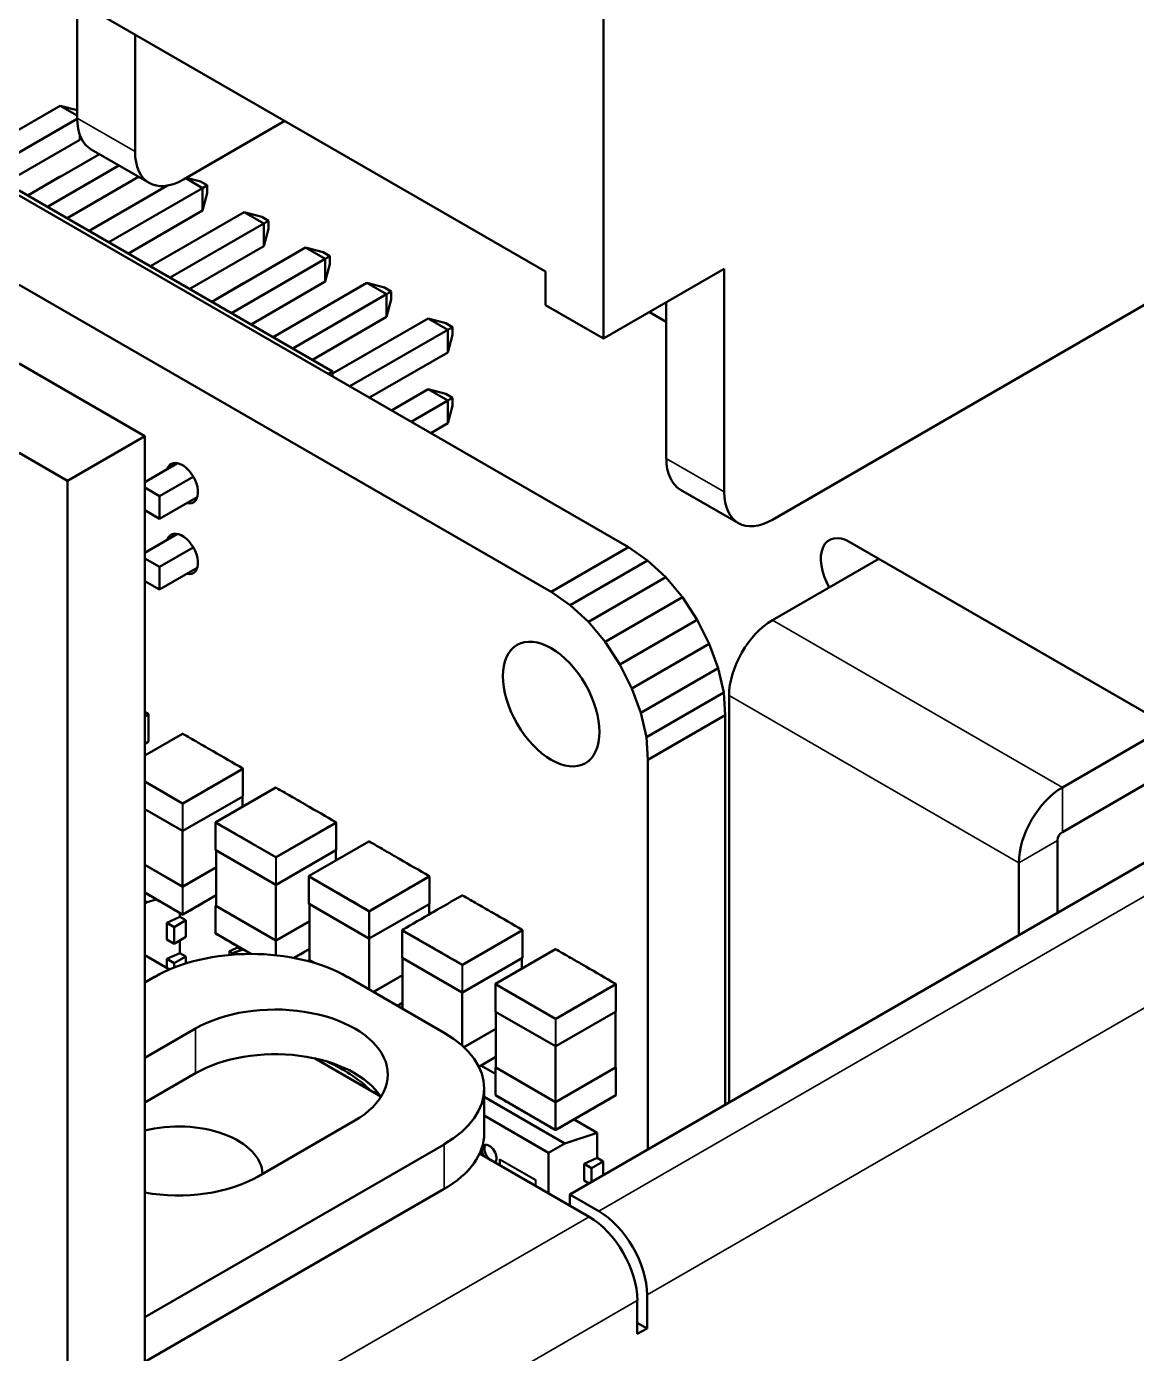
# Model space of a CAD drawing. Header units: millimetres. Extents: x 3137 to 5094, y 789 to 1822.
# Drawn here: x 4199.33 to 4215.58, y 1624.08 to 1643.51 of the extents above; entities that cross this region are included whole.
import ezdxf

# ---------------------------------------------------------------- set-up
doc = ezdxf.new("R2010")
doc.units = ezdxf.units.MM
doc.header["$LTSCALE"] = 1.8
doc.layers.add('외형선(ISO)', color=7, linetype='Continuous', lineweight=50)
doc.layers.add('좁은 외형선(ISO)', color=7, linetype='Continuous', lineweight=35)

msp = doc.modelspace()

# ---------------------------------------------------------------- linework, layer by layer
at = {"layer": '외형선(ISO)'}
for p, q in [((4207.776, 1638.939), (4207.776, 1646.288)), ((4206.928, 1639.919), (4199.15, 1644.41)), ((4200.069, 1642.165), (4200.069, 1643.879)), ((4200.917, 1641.675), (4200.917, 1643.389)), ((4198.657, 1641.673), (4199.822, 1642.346)), ((4199.822, 1642.346), (4200.069, 1642.203)), ((4199.822, 1642.346), (4200.069, 1642.28)), ((4200.069, 1642.156), (4198.945, 1641.507)), ((4203.109, 1642.124), (4201.624, 1641.266)), ((4199.22, 1641.335), (4200.11, 1641.848)), ((4200.11, 1641.915), (4200.11, 1641.848)), ((4200.11, 1641.848), (4200.12, 1641.888)), ((4199.346, 1641.034), (4200.394, 1641.639)), ((4201.124, 1641.217), (4200.276, 1641.707)), ((4200.681, 1641.473), (4199.634, 1640.868)), ((4199.346, 1641.034), (4199.822, 1641.309)), ((4199.822, 1641.309), (4199.822, 1641.309)), ((4199.822, 1641.309), (4199.823, 1641.309)), ((4199.921, 1640.702), (4200.969, 1641.307)), ((4201.658, 1641.286), (4201.906, 1641.142)), ((4201.672, 1641.294), (4201.873, 1641.24)), ((4201.873, 1641.24), (4201.974, 1641.182)), ((4199.22, 1641.106), (4203.81, 1638.456)), ((4200.244, 1640.515), (4201.392, 1641.178)), ((4201.906, 1641.142), (4200.532, 1640.349)), ((4201.974, 1641.182), (4201.906, 1641.142)), ((4201.906, 1641.142), (4201.906, 1640.811)), ((4201.906, 1640.811), (4201.974, 1641.066)), ((4201.974, 1641.066), (4201.974, 1641.182)), ((4208.144, 1635.882), (4199.22, 1641.034)), ((4200.244, 1640.515), (4200.72, 1640.79)), ((4200.72, 1640.79), (4200.72, 1640.79)), ((4200.72, 1640.79), (4200.721, 1640.79)), ((4200.819, 1640.183), (4201.906, 1640.811)), ((4201.142, 1639.996), (4202.516, 1640.79)), ((4202.516, 1640.79), (4202.804, 1640.624)), ((4202.516, 1640.79), (4202.771, 1640.721)), ((4202.771, 1640.721), (4202.872, 1640.663)), ((4202.872, 1640.663), (4202.804, 1640.624)), ((4202.872, 1640.547), (4202.872, 1640.663)), ((4202.804, 1640.624), (4201.43, 1639.83)), ((4202.804, 1640.624), (4202.804, 1640.292)), ((4202.804, 1640.292), (4202.872, 1640.547)), ((4201.142, 1639.997), (4201.618, 1640.272)), ((4201.618, 1640.272), (4201.618, 1640.271)), ((4201.618, 1640.272), (4201.619, 1640.271)), ((4201.717, 1639.665), (4202.804, 1640.292)), ((4202.04, 1639.478), (4203.414, 1640.271)), ((4203.414, 1640.271), (4203.702, 1640.105)), ((4203.414, 1640.271), (4203.669, 1640.203)), ((4203.702, 1640.105), (4202.328, 1639.312)), ((4203.669, 1640.203), (4203.77, 1640.145)), ((4203.77, 1640.145), (4203.702, 1640.105)), ((4203.702, 1640.105), (4203.702, 1639.773)), ((4203.77, 1640.028), (4203.77, 1640.145)), ((4203.702, 1639.773), (4203.77, 1640.028)), ((4206.928, 1639.429), (4206.928, 1639.919)), ((4209.544, 1639.96), (4207.776, 1638.939)), ((4209.544, 1636.694), (4209.544, 1639.96)), ((4207.011, 1635.228), (4199.22, 1639.725)), ((4202.04, 1639.478), (4202.516, 1639.753)), ((4202.516, 1639.753), (4202.516, 1639.753)), ((4202.516, 1639.753), (4202.517, 1639.753)), ((4202.615, 1639.146), (4203.702, 1639.773)), ((4202.938, 1638.959), (4204.312, 1639.752)), ((4204.312, 1639.752), (4204.6, 1639.586)), ((4204.312, 1639.752), (4204.567, 1639.684)), ((4204.567, 1639.684), (4204.668, 1639.626)), ((4204.6, 1639.586), (4203.226, 1638.793)), ((4204.668, 1639.626), (4204.6, 1639.586)), ((4204.6, 1639.586), (4204.6, 1639.255)), ((4204.6, 1639.255), (4204.668, 1639.51)), ((4204.668, 1639.51), (4204.668, 1639.626)), ((4215.908, 1639.552), (4210.251, 1636.286)), ((4207.776, 1638.939), (4206.928, 1639.429)), ((4208.448, 1639.327), (4208.695, 1639.184)), ((4208.695, 1637.184), (4208.695, 1639.47)), ((4202.938, 1638.959), (4203.414, 1639.234)), ((4203.414, 1639.234), (4203.415, 1639.234)), ((4203.414, 1639.234), (4203.415, 1639.234)), ((4203.513, 1638.627), (4204.6, 1639.255)), ((4203.81, 1638.425), (4205.21, 1639.234)), ((4205.21, 1639.234), (4205.465, 1639.165)), ((4205.21, 1639.234), (4205.498, 1639.068)), ((4205.465, 1639.165), (4205.566, 1639.107)), ((4205.566, 1639.107), (4205.498, 1639.068)), ((4205.566, 1639.107), (4205.566, 1638.991)), ((4205.498, 1639.068), (4204.062, 1638.239)), ((4205.498, 1639.068), (4205.498, 1638.736)), ((4205.498, 1638.736), (4205.566, 1638.991)), ((4203.81, 1638.425), (4204.312, 1638.716)), ((4204.312, 1638.716), (4204.313, 1638.715)), ((4204.312, 1638.716), (4204.313, 1638.715)), ((4204.349, 1638.073), (4205.498, 1638.736)), ((4199.22, 1638.572), (4201.059, 1637.511)), ((4203.81, 1638.456), (4203.748, 1638.42)), ((4203.81, 1638.456), (4203.81, 1638.384)), ((4204.672, 1637.886), (4205.21, 1638.197)), ((4205.21, 1638.197), (4205.465, 1638.129)), ((4205.21, 1638.197), (4205.498, 1638.031)), ((4205.465, 1638.129), (4205.566, 1638.07)), ((4205.498, 1638.031), (4204.96, 1637.72)), ((4205.566, 1638.07), (4205.498, 1638.031)), ((4205.498, 1638.031), (4205.498, 1637.699)), ((4205.498, 1637.699), (4205.566, 1637.954)), ((4205.566, 1638.07), (4205.566, 1637.954)), ((4205.247, 1637.554), (4205.498, 1637.699)), ((4199.927, 1636.857), (4201.059, 1637.511)), ((4201.059, 1637.511), (4201.059, 1623.957)), ((4199.927, 1636.857), (4199.22, 1637.266)), ((4201.059, 1636.837), (4201.54, 1637.115)), ((4199.927, 1623.304), (4199.927, 1636.857)), ((4201.77, 1636.916), (4201.277, 1636.631)), ((4201.059, 1636.757), (4201.277, 1636.631)), ((4201.277, 1636.631), (4201.277, 1636.299)), ((4201.277, 1636.299), (4201.828, 1636.617)), ((4209.751, 1636.236), (4208.903, 1636.726)), ((4201.059, 1636.425), (4201.277, 1636.299)), ((4201.059, 1635.8), (4201.54, 1636.078)), ((4201.77, 1635.879), (4201.277, 1635.594)), ((4208.144, 1635.882), (4207.011, 1635.228)), ((4208.421, 1635.691), (4208.144, 1635.882)), ((4211.382, 1635.959), (4216.615, 1632.938)), ((4201.059, 1635.72), (4201.277, 1635.594)), ((4208.421, 1635.691), (4207.288, 1635.036)), ((4208.688, 1635.443), (4208.421, 1635.691)), ((4210.251, 1634.816), (4211.807, 1635.714)), ((4201.277, 1635.594), (4201.277, 1635.262)), ((4201.277, 1635.262), (4201.827, 1635.58)), ((4208.688, 1635.443), (4207.554, 1634.789)), ((4208.933, 1635.15), (4208.688, 1635.443)), ((4201.059, 1635.388), (4201.277, 1635.262)), ((4207.288, 1635.036), (4207.011, 1635.228)), ((4207.554, 1634.789), (4207.288, 1635.036)), ((4208.933, 1635.15), (4207.8, 1634.496)), ((4209.148, 1634.821), (4208.933, 1635.15)), ((4207.8, 1634.496), (4207.554, 1634.789)), ((4209.148, 1634.821), (4208.015, 1634.167)), ((4209.325, 1634.471), (4209.148, 1634.821)), ((4208.015, 1634.167), (4207.8, 1634.496)), ((4209.325, 1634.471), (4208.192, 1633.816)), ((4209.456, 1634.111), (4209.325, 1634.471)), ((4208.192, 1633.816), (4208.015, 1634.167)), ((4209.456, 1634.111), (4208.323, 1633.457)), ((4209.537, 1633.757), (4209.456, 1634.111)), ((4208.323, 1633.457), (4208.192, 1633.816)), ((4209.537, 1633.757), (4208.404, 1633.102)), ((4209.558, 1633.425), (4209.537, 1633.757)), ((4209.615, 1627.753), (4209.615, 1633.714)), ((4201.059, 1633.407), (4201.112, 1633.437)), ((4201.113, 1633.039), (4201.113, 1633.439)), ((4208.404, 1633.102), (4208.323, 1633.457)), ((4209.558, 1633.425), (4208.424, 1632.771)), ((4209.558, 1627.72), (4209.558, 1633.425)), ((4201.611, 1633.153), (4201.059, 1632.834)), ((4208.424, 1632.771), (4208.404, 1633.102)), ((4214.494, 1632.367), (4216.049, 1633.265)), ((4201.11, 1633.035), (4201.059, 1633.005)), ((4218.736, 1633.02), (4207.281, 1626.406)), ((4214.494, 1631.713), (4216.615, 1632.938)), ((4208.424, 1627.066), (4208.424, 1632.771)), ((4201.618, 1632.132), (4202.495, 1632.639)), ((4202.496, 1632.241), (4202.496, 1632.641)), ((4201.059, 1632.451), (4201.611, 1632.132)), ((4202.976, 1632.365), (4202.099, 1631.859)), ((4202.493, 1632.236), (4201.617, 1631.73)), ((4202.491, 1632.085), (4202.491, 1632.235)), ((4201.612, 1631.73), (4201.059, 1632.049)), ((4201.614, 1631.729), (4201.614, 1630.914)), ((4202.097, 1631.452), (4202.097, 1631.855)), ((4202.099, 1631.85), (4202.976, 1631.344)), ((4202.983, 1631.344), (4203.86, 1631.85)), ((4203.861, 1631.452), (4203.861, 1631.852)), ((4204.341, 1631.576), (4203.464, 1631.07)), ((4214.423, 1630.529), (4214.423, 1631.591)), ((4202.977, 1630.942), (4202.1, 1631.448)), ((4202.106, 1631.445), (4202.106, 1630.63)), ((4203.858, 1631.448), (4202.982, 1630.942)), ((4203.856, 1631.297), (4203.856, 1631.446)), ((4201.614, 1630.914), (4201.059, 1631.235)), ((4202.106, 1631.198), (4201.614, 1630.914)), ((4213.857, 1630.203), (4213.857, 1631.264)), ((4202.979, 1630.941), (4202.979, 1630.125)), ((4203.462, 1630.664), (4203.462, 1631.067)), ((4203.464, 1631.062), (4204.341, 1630.556)), ((4204.348, 1630.556), (4205.225, 1631.062)), ((4205.226, 1630.664), (4205.226, 1631.064)), ((4201.61, 1630.508), (4201.059, 1630.826)), ((4202.106, 1630.79), (4201.617, 1630.508)), ((4201.059, 1630.707), (4201.096, 1630.686)), ((4201.096, 1630.686), (4201.059, 1630.664)), ((4201.096, 1630.686), (4201.226, 1630.728)), ((4202.097, 1630.628), (4202.097, 1630.225)), ((4202.1, 1630.632), (4202.106, 1630.636)), ((4202.102, 1630.632), (4202.106, 1630.634)), ((4202.979, 1630.125), (4202.102, 1630.632)), ((4204.342, 1630.153), (4203.465, 1630.66)), ((4203.471, 1630.656), (4203.471, 1629.841)), ((4205.223, 1630.659), (4204.347, 1630.153)), ((4205.221, 1630.506), (4205.221, 1630.658)), ((4201.572, 1630.472), (4201.382, 1630.386)), ((4201.382, 1630.386), (4201.382, 1630.141)), ((4201.49, 1630.323), (4201.382, 1630.386)), ((4201.49, 1630.323), (4201.66, 1630.422)), ((4201.572, 1630.528), (4201.572, 1630.472)), ((4201.66, 1630.422), (4201.572, 1630.473)), ((4201.66, 1630.422), (4201.66, 1630.177)), ((4203.471, 1630.409), (4202.979, 1630.125)), ((4205.221, 1630.505), (4205.221, 1630.505)), ((4201.49, 1630.323), (4201.49, 1630.078)), ((4201.49, 1630.078), (4201.66, 1630.177)), ((4202.613, 1629.929), (4202.099, 1630.226)), ((4204.827, 1629.876), (4204.827, 1630.276)), ((4204.829, 1630.274), (4205.706, 1629.767)), ((4206.589, 1630.278), (4205.713, 1629.771)), ((4206.591, 1629.876), (4206.591, 1630.279)), ((4201.49, 1630.078), (4201.382, 1630.141)), ((4201.572, 1630.126), (4201.572, 1629.941)), ((4202.301, 1629.971), (4202.421, 1630.023)), ((4202.301, 1629.971), (4202.301, 1629.914)), ((4202.349, 1629.933), (4202.301, 1629.971)), ((4202.499, 1629.993), (4202.369, 1629.951)), ((4202.471, 1629.984), (4202.421, 1630.023)), ((4202.501, 1629.993), (4202.501, 1629.993)), ((4203.471, 1630.001), (4203.244, 1629.87)), ((4204.344, 1630.153), (4204.344, 1629.408)), ((4207.071, 1630), (4206.194, 1629.493)), ((4201.059, 1629.911), (4201.422, 1629.701)), ((4201.382, 1629.855), (4201.572, 1629.941)), ((4201.382, 1629.855), (4201.382, 1629.724)), ((4201.382, 1629.855), (4201.49, 1629.793)), ((4201.49, 1629.793), (4201.66, 1629.891)), ((4201.49, 1629.793), (4201.49, 1629.729)), ((4201.572, 1629.942), (4201.66, 1629.891)), ((4201.66, 1629.891), (4201.66, 1629.789)), ((4202.331, 1629.917), (4202.369, 1629.951)), ((4202.369, 1629.951), (4202.416, 1629.923)), ((4203.256, 1629.868), (4203.25, 1629.872)), ((4203.462, 1629.839), (4203.462, 1629.82)), ((4203.465, 1629.844), (4203.471, 1629.847)), ((4203.467, 1629.844), (4203.471, 1629.846)), ((4203.554, 1629.793), (4203.467, 1629.844)), ((4204.83, 1629.871), (4205.707, 1629.365)), ((4204.832, 1629.127), (4204.832, 1629.87)), ((4205.712, 1629.365), (4206.588, 1629.871)), ((4206.582, 1629.868), (4206.582, 1629.718)), ((4201.059, 1629.509), (4201.2, 1629.591)), ((4205.443, 1628.774), (4204.029, 1629.591)), ((4204.832, 1629.619), (4204.406, 1629.373)), ((4206.192, 1629.087), (4206.192, 1629.49)), ((4206.194, 1629.485), (4207.071, 1628.979)), ((4207.078, 1628.979), (4207.955, 1629.485)), ((4207.956, 1629.087), (4207.956, 1629.487)), ((4204.832, 1629.211), (4204.759, 1629.169)), ((4205.705, 1628.587), (4205.705, 1629.366)), ((4207.072, 1628.576), (4206.195, 1629.083)), ((4206.201, 1629.079), (4206.201, 1628.265)), ((4207.953, 1629.083), (4207.077, 1628.576)), ((4207.951, 1628.267), (4207.951, 1629.081)), ((4201.059, 1628.407), (4201.801, 1628.835)), ((4206.201, 1628.833), (4205.732, 1628.562)), ((4206.201, 1628.421), (4205.951, 1628.276)), ((4207.074, 1628.576), (4207.074, 1627.76)), ((4203.543, 1628.401), (4204.515, 1627.84)), ((4203.788, 1628.335), (4203.955, 1628.239)), ((4203.917, 1628.288), (4203.917, 1628.261)), ((4206.192, 1628.172), (4205.981, 1628.294)), ((4206.192, 1628.263), (4206.192, 1627.86)), ((4206.195, 1628.267), (4206.201, 1628.27)), ((4206.197, 1628.267), (4206.201, 1628.269)), ((4207.074, 1627.76), (4206.197, 1628.267)), ((4207.951, 1628.267), (4207.074, 1627.76)), ((4207.951, 1628.268), (4207.953, 1628.267)), ((4207.956, 1628.262), (4207.956, 1627.862)), ((4201.801, 1628.182), (4201.059, 1627.753)), ((4204.441, 1627.938), (4204.441, 1627.883)), ((4206.029, 1627.958), (4206.029, 1627.304)), ((4206.029, 1627.837), (4207.208, 1627.155)), ((4207.07, 1627.354), (4206.194, 1627.861)), ((4207.954, 1627.86), (4207.077, 1627.354)), ((4204.135, 1627.488), (4202.72, 1626.672)), ((4206.97, 1627.018), (4206.029, 1627.562)), ((4207.685, 1627.31), (4207.345, 1627.506)), ((4207.208, 1627.155), (4207.685, 1627.31)), ((4207.685, 1627.31), (4207.685, 1626.942)), ((4201.059, 1624.61), (4205.443, 1627.141)), ((4207.208, 1627.155), (4206.97, 1627.018)), ((4205.96, 1627.005), (4207.564, 1626.08)), ((4206.97, 1627.018), (4206.97, 1626.423)), ((4207.685, 1626.942), (4207.494, 1626.856)), ((4207.602, 1626.793), (4207.773, 1626.891)), ((4207.773, 1626.891), (4207.685, 1626.942)), ((4207.773, 1626.891), (4207.773, 1626.69)), ((4207.494, 1626.856), (4207.494, 1626.611)), ((4207.602, 1626.793), (4207.494, 1626.856)), ((4207.602, 1626.793), (4207.602, 1626.591)), ((4201.059, 1623.957), (4205.443, 1626.488)), ((4207.565, 1626.57), (4207.494, 1626.611)), ((4207.281, 1626.243), (4207.281, 1626.406)), ((4207.281, 1626.406), (4207.706, 1626.161)), ((4208.413, 1624.936), (4208.413, 1624.447)), ((4208.271, 1624.365), (4208.271, 1624.855)), ((4208.413, 1624.447), (4208.271, 1624.528)), ((4208.413, 1624.447), (4208.271, 1624.365))]:
    msp.add_line(p, q, dxfattribs=at)
for centre, start, end in [((4201.108, 1633.439), 359.9906, 59.9722), ((4201.108, 1633.039), 300, 359.9906), ((4202.491, 1632.641), 359.9906, 59.9722), ((4202.491, 1632.241), 300, 359.9906), ((4201.614, 1631.734), 239.9906, 300), ((4203.856, 1631.852), 359.9906, 59.9722), ((4202.102, 1631.452), 179.9906, 239.9906), ((4203.856, 1631.452), 300, 359.9906), ((4202.979, 1630.946), 239.9906, 300), ((4205.221, 1631.064), 359.9906, 59.9722), ((4205.709, 1630.782), 60.0533, 119.9816), ((4202.102, 1630.628), 120, 179.9906), ((4203.467, 1630.664), 179.9906, 239.9906), ((4205.221, 1630.664), 300, 359.9906), ((4201.614, 1630.51), 240.0185, 299.9373), ((4204.832, 1630.276), 120.0626, 179.9906), ((4204.344, 1630.158), 239.9906, 300), ((4203.467, 1629.839), 120, 179.9906), ((4204.832, 1629.876), 179.9906, 239.9906), ((4206.586, 1629.876), 300, 359.9906), ((4207.951, 1629.487), 359.9906, 59.9722), ((4205.709, 1629.369), 239.9906, 300), ((4206.197, 1629.087), 179.9906, 239.9906), ((4207.951, 1629.087), 300, 359.9906), ((4207.074, 1628.581), 239.9906, 300), ((4206.197, 1628.263), 120, 179.9906), ((4207.951, 1628.262), 359.9906, 59.9906), ((4207.951, 1627.862), 300.0184, 359.9906), ((4207.074, 1627.356), 240.0185, 299.9373)]:
    msp.add_arc(centre, 0.005, start, end, dxfattribs=at)
for centre, major_axis, start_param, end_param in [((4200.776, 1642.573), (-0.5, -0.866), 5.497787, 6.283185), ((4201.624, 1642.083), (-0.5, -0.866), 5.497787, 7.068583), ((4209.403, 1637.592), (-0.5, -0.866), 5.497787, 6.283185), ((4201.608, 1636.822), (0.163, -0.281), 5.796125, 9.909717), ((4210.251, 1637.102), (-0.5, -0.866), 5.497787, 7.068583), ((4201.608, 1635.785), (0.163, -0.281), 5.796125, 9.909717), ((4211.382, 1635.469), (-0.3, 0.52), 5.497787, 7.853982), ((4210.251, 1634.081), (0.45, 0.779), 0.785398, 2.356194), ((4214.494, 1631.632), (0.45, 0.779), 0.785398, 2.356194), ((4214.494, 1631.632), (0.05, 0.0866), 0.785398, 2.356194), ((4202.614, 1628.774), (2, 0), 0.785398, 2.356194), ((4202.968, 1628.162), (1.65, 0), 5.497787, 8.63938), ((4204.029, 1627.958), (2, 0), 5.497787, 7.068583), ((4202.968, 1627.508), (1.65, 0), 0.349938, 2.356194), ((4200.705, 1622.609), (3.25, 5.629), 6.141288, 6.353854), ((4201.554, 1626.692), (1.23, 0), 0.022059, 1.985132), ((4204.029, 1627.304), (2, 0), 5.497787, 6.283185), ((4206.103, 1626.998), (0.075, -0.13), 0.133335, 4.579054), ((4206.138, 1627.018), (-0.075, 0.13), 0.237941, 2.008501), ((4206.138, 1627.018), (0.075, -0.13), 5.845481, 6.045244), ((4201.554, 1627.345), (-1.65, 0), 1.26612, 2.356194), ((4207.706, 1625.345), (0.5, -0.866), 0.785398, 2.356194), ((4207.564, 1625.263), (-0.5, 0.866), 3.926991, 5.497787)]:
    msp.add_ellipse(centre, major_axis=major_axis, ratio=0.57735, start_param=start_param, end_param=end_param, dxfattribs=at)
msp.add_ellipse((4207.01, 1633.587), major_axis=(0.5, -0.866), ratio=0.57735, dxfattribs=at)
for points in [[(4201.059, 1633.474), (4201.076, 1633.464), (4201.093, 1633.454), (4201.111, 1633.444)], [(4201.614, 1633.153), (4201.613, 1633.154), (4201.612, 1633.154), (4201.611, 1633.153)], [(4202.979, 1632.364), (4202.978, 1632.365), (4202.977, 1632.365), (4202.976, 1632.365)], [(4204.344, 1631.576), (4204.343, 1631.577), (4204.342, 1631.577), (4204.341, 1631.576)], [(4206.589, 1630.278), (4206.59, 1630.278), (4206.591, 1630.279), (4206.591, 1630.279)], [(4207.074, 1629.999), (4207.073, 1630), (4207.072, 1630), (4207.071, 1630)]]:
    msp.add_open_spline(points, degree=3, dxfattribs=at)
for points, knots in [([(4201.614, 1633.153), (4201.687, 1633.111), (4201.761, 1633.068), (4201.889, 1632.994), (4201.944, 1632.963), (4202.009, 1632.925), (4202.02, 1632.919), (4202.035, 1632.91), (4202.039, 1632.908), (4202.049, 1632.902), (4202.054, 1632.899), (4202.203, 1632.813), (4202.348, 1632.729), (4202.494, 1632.645)], [0, 0, 0, 0, 0.0310884, 0.0310884, 0.0544048, 0.0544048, 0.0587766, 0.0587766, 0.0608259, 0.0608259, 0.0628111, 0.0628111, 0.1243539, 0.1243539, 0.1243539, 0.1243539]), ([(4202.979, 1632.364), (4203.052, 1632.322), (4203.126, 1632.28), (4203.254, 1632.206), (4203.309, 1632.174), (4203.374, 1632.137), (4203.385, 1632.131), (4203.4, 1632.122), (4203.404, 1632.119), (4203.414, 1632.114), (4203.419, 1632.111), (4203.568, 1632.024), (4203.713, 1631.941), (4203.859, 1631.857)], [0, 0, 0, 0, 0.0310884, 0.0310884, 0.0544048, 0.0544048, 0.0587766, 0.0587766, 0.0608259, 0.0608259, 0.0628111, 0.0628111, 0.1243539, 0.1243539, 0.1243539, 0.1243539]), ([(4202.099, 1631.859), (4202.098, 1631.858), (4202.097, 1631.856), (4202.097, 1631.855), (4202.097, 1631.854), (4202.098, 1631.853), (4202.098, 1631.853), (4202.098, 1631.852), (4202.098, 1631.852), (4202.098, 1631.851), (4202.098, 1631.851), (4202.098, 1631.851), (4202.099, 1631.851), (4202.099, 1631.851), (4202.099, 1631.851), (4202.099, 1631.851), (4202.099, 1631.851), (4202.099, 1631.851), (4202.099, 1631.851), (4202.099, 1631.851), (4202.099, 1631.851), (4202.099, 1631.85)], [0.0000000028, 0.0000000028, 0.0000000028, 0.0000000028, 0.0004738719, 0.0004738719, 0.0004738719, 0.0007108064, 0.0007108064, 0.0007108064, 0.0008292737, 0.0008292737, 0.0008292737, 0.0008885073, 0.0008885073, 0.0008885073, 0.0009181242, 0.0009181242, 0.0009181242, 0.0009329326, 0.0009329326, 0.0009329326, 0.000947741, 0.000947741, 0.000947741, 0.000947741]), ([(4204.344, 1631.576), (4204.417, 1631.534), (4204.491, 1631.492), (4204.619, 1631.418), (4204.674, 1631.386), (4204.739, 1631.348), (4204.75, 1631.342), (4204.765, 1631.334), (4204.769, 1631.331), (4204.779, 1631.325), (4204.784, 1631.323), (4204.933, 1631.236), (4205.078, 1631.152), (4205.224, 1631.068)], [0, 0, 0, 0, 0.0310884, 0.0310884, 0.0544048, 0.0544048, 0.0587766, 0.0587766, 0.0608259, 0.0608259, 0.0628111, 0.0628111, 0.1243539, 0.1243539, 0.1243539, 0.1243539]), ([(4203.464, 1631.07), (4203.463, 1631.07), (4203.462, 1631.068), (4203.462, 1631.066), (4203.462, 1631.066), (4203.463, 1631.065), (4203.463, 1631.064), (4203.463, 1631.064), (4203.463, 1631.063), (4203.463, 1631.063), (4203.463, 1631.063), (4203.463, 1631.063), (4203.464, 1631.063), (4203.464, 1631.062), (4203.464, 1631.062), (4203.464, 1631.062), (4203.464, 1631.062), (4203.464, 1631.062), (4203.464, 1631.062), (4203.464, 1631.062), (4203.464, 1631.062), (4203.464, 1631.062)], [0.0000000028, 0.0000000028, 0.0000000028, 0.0000000028, 0.0004738719, 0.0004738719, 0.0004738719, 0.0007108064, 0.0007108064, 0.0007108064, 0.0008292737, 0.0008292737, 0.0008292737, 0.0008885073, 0.0008885073, 0.0008885073, 0.0009181242, 0.0009181242, 0.0009181242, 0.0009329326, 0.0009329326, 0.0009329326, 0.000947741, 0.000947741, 0.000947741, 0.000947741]), ([(4201.611, 1630.505), (4201.538, 1630.548), (4201.465, 1630.59), (4201.337, 1630.664), (4201.282, 1630.696), (4201.216, 1630.733), (4201.206, 1630.739), (4201.191, 1630.748), (4201.186, 1630.751), (4201.177, 1630.756), (4201.172, 1630.759), (4201.131, 1630.782), (4201.095, 1630.803), (4201.059, 1630.824)], [0, 0, 0, 0, 0.03108835, 0.03108835, 0.05440463, 0.05440463, 0.05877643, 0.05877643, 0.06082571, 0.06082571, 0.06281096, 0.06281096, 0.0781672, 0.0781672, 0.0781672, 0.0781672]), ([(4202.106, 1630.788), (4202.089, 1630.778), (4202.072, 1630.768), (4202.05, 1630.756), (4202.046, 1630.753), (4201.9, 1630.669), (4201.758, 1630.587), (4201.616, 1630.505)], [0.05479997, 0.05479997, 0.05479997, 0.05479997, 0.06200025, 0.06200025, 0.06393776, 0.06393776, 0.1240006, 0.1240006, 0.1240006, 0.1240006]), ([(4204.83, 1630.28), (4204.976, 1630.365), (4205.122, 1630.449), (4205.273, 1630.536), (4205.277, 1630.539), (4205.423, 1630.623), (4205.565, 1630.705), (4205.707, 1630.786)], [0, 0, 0, 0, 0.0620003, 0.0620003, 0.0639378, 0.0639378, 0.1240006, 0.1240006, 0.1240006, 0.1240006]), ([(4205.712, 1630.786), (4205.785, 1630.744), (4205.858, 1630.702), (4205.986, 1630.628), (4206.041, 1630.596), (4206.107, 1630.559), (4206.117, 1630.553), (4206.132, 1630.544), (4206.137, 1630.541), (4206.146, 1630.536), (4206.151, 1630.533), (4206.301, 1630.446), (4206.446, 1630.363), (4206.591, 1630.279)], [0, 0, 0, 0, 0.0310884, 0.0310884, 0.0544047, 0.0544047, 0.0587765, 0.0587765, 0.0608258, 0.0608258, 0.0628111, 0.0628111, 0.1243538, 0.1243538, 0.1243538, 0.1243538]), ([(4202.099, 1630.226), (4202.099, 1630.226), (4202.099, 1630.226), (4202.098, 1630.226), (4202.098, 1630.225), (4202.097, 1630.225), (4202.097, 1630.225)], [-0.0000046349, -0.0000046349, -0.0000046349, -0.0000046349, 0.0000103556, 0.0000103556, 0.0000103556, 0.000523646, 0.000523646, 0.000523646, 0.000523646]), ([(4202.609, 1629.929), (4202.603, 1629.932), (4202.598, 1629.935), (4202.581, 1629.945), (4202.571, 1629.951), (4202.556, 1629.96), (4202.551, 1629.962), (4202.542, 1629.968), (4202.537, 1629.971), (4202.387, 1630.057), (4202.242, 1630.141), (4202.097, 1630.225)], [0.05191787, 0.05191787, 0.05191787, 0.05191787, 0.05440463, 0.05440463, 0.05877643, 0.05877643, 0.06082571, 0.06082571, 0.06281096, 0.06281096, 0.12435351, 0.12435351, 0.12435351, 0.12435351]), ([(4203.471, 1629.999), (4203.454, 1629.989), (4203.437, 1629.98), (4203.415, 1629.967), (4203.411, 1629.965), (4203.353, 1629.931), (4203.3, 1629.9), (4203.246, 1629.87)], [0.05480035, 0.05480035, 0.05480035, 0.05480035, 0.06200025, 0.06200025, 0.06393776, 0.06393776, 0.08655749, 0.08655749, 0.08655749, 0.08655749]), ([(4207.074, 1629.999), (4207.147, 1629.957), (4207.221, 1629.915), (4207.349, 1629.841), (4207.404, 1629.809), (4207.469, 1629.771), (4207.48, 1629.766), (4207.495, 1629.757), (4207.499, 1629.754), (4207.509, 1629.749), (4207.514, 1629.746), (4207.663, 1629.659), (4207.808, 1629.575), (4207.954, 1629.491)], [0, 0, 0, 0, 0.0310884, 0.0310884, 0.0544048, 0.0544048, 0.0587766, 0.0587766, 0.0608259, 0.0608259, 0.0628111, 0.0628111, 0.1243539, 0.1243539, 0.1243539, 0.1243539]), ([(4205.706, 1629.767), (4205.706, 1629.767), (4205.706, 1629.767), (4205.706, 1629.767), (4205.707, 1629.768), (4205.71, 1629.77), (4205.713, 1629.771)], [-0.0000046349, -0.0000046349, -0.0000046349, -0.0000046349, 0.0000103556, 0.0000103556, 0.0000103556, 0.0009547571, 0.0009547571, 0.0009547571, 0.0009547571]), ([(4206.194, 1629.493), (4206.193, 1629.493), (4206.192, 1629.491), (4206.192, 1629.49), (4206.192, 1629.489), (4206.193, 1629.488), (4206.193, 1629.487), (4206.193, 1629.487), (4206.193, 1629.487), (4206.193, 1629.486), (4206.193, 1629.486), (4206.193, 1629.486), (4206.194, 1629.486), (4206.194, 1629.486), (4206.194, 1629.486), (4206.194, 1629.486), (4206.194, 1629.486), (4206.194, 1629.485), (4206.194, 1629.485), (4206.194, 1629.485), (4206.194, 1629.485), (4206.194, 1629.485)], [0.0000000028, 0.0000000028, 0.0000000028, 0.0000000028, 0.0004738719, 0.0004738719, 0.0004738719, 0.0007108064, 0.0007108064, 0.0007108064, 0.0008292737, 0.0008292737, 0.0008292737, 0.0008885073, 0.0008885073, 0.0008885073, 0.0009181242, 0.0009181242, 0.0009181242, 0.0009329326, 0.0009329326, 0.0009329326, 0.000947741, 0.000947741, 0.000947741, 0.000947741]), ([(4204.832, 1629.209), (4204.816, 1629.2), (4204.801, 1629.191), (4204.78, 1629.179), (4204.776, 1629.176), (4204.768, 1629.172), (4204.764, 1629.17), (4204.761, 1629.168)], [0.05531646, 0.05531646, 0.05531646, 0.05531646, 0.06200025, 0.06200025, 0.06393776, 0.06393776, 0.06537123, 0.06537123, 0.06537123, 0.06537123]), ([(4206.194, 1627.861), (4206.194, 1627.861), (4206.194, 1627.861), (4206.193, 1627.861), (4206.193, 1627.86), (4206.192, 1627.86), (4206.192, 1627.86)], [-0.0000046349, -0.0000046349, -0.0000046349, -0.0000046349, 0.0000103556, 0.0000103556, 0.0000103556, 0.000523646, 0.000523646, 0.000523646, 0.000523646]), ([(4207.071, 1627.352), (4206.998, 1627.394), (4206.925, 1627.436), (4206.797, 1627.51), (4206.742, 1627.542), (4206.676, 1627.58), (4206.666, 1627.586), (4206.651, 1627.594), (4206.646, 1627.597), (4206.637, 1627.603), (4206.632, 1627.605), (4206.482, 1627.692), (4206.337, 1627.776), (4206.192, 1627.86)], [0, 0, 0, 0, 0.0310883, 0.0310883, 0.0544046, 0.0544046, 0.0587764, 0.0587764, 0.0608257, 0.0608257, 0.062811, 0.062811, 0.1243535, 0.1243535, 0.1243535, 0.1243535]), ([(4207.953, 1627.858), (4207.807, 1627.774), (4207.661, 1627.689), (4207.51, 1627.602), (4207.506, 1627.599), (4207.36, 1627.515), (4207.218, 1627.433), (4207.076, 1627.352)], [0, 0, 0, 0, 0.0620003, 0.0620003, 0.0639378, 0.0639378, 0.1240006, 0.1240006, 0.1240006, 0.1240006])]:
    msp.add_open_spline(points, degree=3, knots=knots, dxfattribs=at)
at = {"layer": '좁은 외형선(ISO)'}
for p, q in [((4200.917, 1641.675), (4200.069, 1642.165)), ((4209.544, 1636.694), (4208.695, 1637.184)), ((4210.251, 1634.816), (4214.494, 1632.367)), ((4209.615, 1633.714), (4213.857, 1631.264)), ((4201.112, 1633.437), (4201.112, 1633.037)), ((4201.112, 1633.037), (4201.059, 1633.007)), ((4219.161, 1632.775), (4207.706, 1626.161)), ((4202.495, 1632.639), (4202.494, 1632.239)), ((4214.494, 1632.367), (4214.494, 1631.713)), ((4201.611, 1632.132), (4201.611, 1631.732)), ((4202.494, 1632.239), (4201.618, 1631.732)), ((4201.618, 1631.732), (4201.618, 1632.132)), ((4201.611, 1631.732), (4201.059, 1632.051)), ((4202.099, 1631.45), (4202.099, 1631.85)), ((4203.86, 1631.85), (4203.859, 1631.45)), ((4208.413, 1624.936), (4219.868, 1631.55)), ((4213.857, 1631.264), (4214.423, 1631.591)), ((4202.976, 1630.944), (4202.099, 1631.45)), ((4202.976, 1631.344), (4202.976, 1630.944)), ((4203.859, 1631.45), (4202.983, 1630.944)), ((4202.983, 1630.944), (4202.983, 1631.344)), ((4201.059, 1631.226), (4201.61, 1630.908)), ((4201.618, 1630.908), (4202.106, 1631.19)), ((4203.464, 1630.662), (4203.464, 1631.062)), ((4205.225, 1631.062), (4205.224, 1630.662)), ((4201.61, 1630.908), (4201.61, 1630.508)), ((4201.617, 1630.508), (4201.618, 1630.908)), ((4202.099, 1630.226), (4202.099, 1630.626)), ((4202.099, 1630.626), (4202.975, 1630.119)), ((4204.341, 1630.156), (4203.464, 1630.662)), ((4204.341, 1630.556), (4204.341, 1630.156)), ((4205.224, 1630.662), (4204.348, 1630.156)), ((4204.348, 1630.156), (4204.348, 1630.556)), ((4202.983, 1630.119), (4203.471, 1630.401)), ((4204.829, 1629.874), (4204.829, 1630.274)), ((4206.589, 1630.278), (4206.589, 1629.874)), ((4202.975, 1630.119), (4202.975, 1629.91)), ((4202.983, 1629.909), (4202.983, 1630.119)), ((4203.464, 1629.819), (4203.464, 1629.837)), ((4203.464, 1629.837), (4203.525, 1629.802)), ((4205.705, 1629.367), (4204.829, 1629.874)), ((4206.589, 1629.874), (4205.713, 1629.367)), ((4204.413, 1629.369), (4204.832, 1629.611)), ((4205.706, 1629.767), (4205.705, 1629.367)), ((4205.713, 1629.367), (4205.713, 1629.771)), ((4206.194, 1629.085), (4206.194, 1629.485)), ((4207.955, 1629.485), (4207.954, 1629.085)), ((4207.071, 1628.579), (4206.194, 1629.085)), ((4207.954, 1629.085), (4207.078, 1628.579)), ((4201.801, 1628.835), (4201.801, 1628.182)), ((4205.738, 1628.557), (4206.201, 1628.825)), ((4207.071, 1628.979), (4207.071, 1628.579)), ((4207.078, 1628.579), (4207.078, 1628.979)), ((4206.194, 1627.861), (4206.194, 1628.261)), ((4206.194, 1628.261), (4207.07, 1627.754)), ((4207.078, 1627.754), (4207.954, 1628.26)), ((4207.954, 1628.26), (4207.954, 1627.86)), ((4207.07, 1627.754), (4207.07, 1627.354)), ((4207.077, 1627.354), (4207.078, 1627.754)), ((4205.443, 1627.141), (4205.443, 1626.488)), ((4206.255, 1626.835), (4206.255, 1626.925)), ((4206.255, 1626.925), (4206.786, 1626.619)), ((4206.262, 1626.831), (4206.262, 1626.913)), ((4206.262, 1626.913), (4206.778, 1626.615)), ((4206.778, 1626.615), (4206.778, 1626.533)), ((4206.786, 1626.619), (4206.785, 1626.529)), ((4207.564, 1626.08), (4202.614, 1623.222)), ((4203.321, 1621.997), (4208.271, 1624.855))]:
    msp.add_line(p, q, dxfattribs=at)
for centre, major_axis, ratio, start_param, end_param in [((4026.575, 1328.211), (170.559, 307.488), 0.816532, 6.26727, 6.267468), ((4027.038, 1530.496), (301.967, 175.754), 0.004955, 0.953533, 0.953733), ((4201.108, 1633.439), (0.005, 0), 0.57746, 5.497882, 6.283185), ((4027.958, 1327.413), (170.559, 307.488), 0.816532, 6.26727, 6.27081), ((4201.108, 1633.039), (0.0025, -0.00433), 0.57735, 0, 0.785208), ((4201.108, 1633.039), (0.005, 0), 0.57746, 5.497882, 6.283185), ((4028.421, 1529.697), (301.967, 175.754), 0.004955, 0.953533, 0.957082), ((4202.491, 1632.641), (0.005, 0), 0.57746, 5.497882, 6.283185), ((4375.386, 1530.879), (302.247, -175.084), 0.001809, 2.184368, 2.186616), ((4029.323, 1326.624), (170.559, 307.488), 0.816532, 6.26727, 6.27081), ((4201.614, 1632.134), (0.005, 0), 0.57746, 3.927086, 5.498229), ((4202.491, 1632.241), (0.0025, -0.00433), 0.57735, 0, 0.785208), ((4202.491, 1632.241), (0.005, 0), 0.57746, 5.497882, 6.283185), ((4201.614, 1631.734), (0.005, 0), 0.57746, 3.927086, 5.497882), ((4201.614, 1631.734), (-0.0025, -0.00433), 0.577241, 5.497882, 6.283185), ((4201.614, 1631.734), (0.0025, -0.00433), 0.57735, 0, 0.785208), ((4376.751, 1530.091), (302.247, -175.084), 0.001809, 2.184368, 2.187932), ((4029.786, 1528.909), (301.967, 175.754), 0.004955, 0.953533, 0.957082), ((4203.856, 1631.852), (0.005, 0), 0.57746, 5.497882, 6.283185), ((4030.688, 1325.836), (170.559, 307.488), 0.816532, 6.26727, 6.27081), ((4202.102, 1631.452), (-0.005, 0), 0.57746, 0, 0.785493), ((4202.102, 1631.452), (-0.0025, -0.00433), 0.577241, 5.497882, 6.283185), ((4202.979, 1631.346), (0.005, 0), 0.57746, 3.927086, 5.498229), ((4203.856, 1631.452), (0.0025, -0.00433), 0.57735, 0, 0.785208), ((4203.856, 1631.452), (0.005, 0), 0.57746, 5.497882, 6.283185), ((4202.979, 1630.946), (0.005, 0), 0.57746, 3.927086, 5.497882), ((4202.979, 1630.946), (-0.0025, -0.00433), 0.577241, 5.497882, 6.283185), ((4202.979, 1630.946), (0.0025, -0.00433), 0.57735, 0, 0.785208), ((4378.116, 1529.303), (302.247, -175.084), 0.001809, 2.184368, 2.187932), ((4031.151, 1528.12), (301.967, 175.754), 0.004955, 0.953533, 0.957082), ((4205.221, 1631.064), (0.005, 0), 0.57746, 5.497882, 6.283185), ((4201.614, 1630.91), (0.0025, 0.00433), 0.577241, 0.785493, 2.356289), ((4201.614, 1630.91), (-0.005, 0), 0.57746, 0.785493, 2.356289), ((4201.614, 1630.91), (0.0025, -0.00433), 0.57735, 0.785208, 2.356005), ((4379, 1330.335), (-174.344, 299.843), 0.816496, 6.278891, 6.282466), ((4018.383, 1319.295), (199.56, 303.969), 0.816131, 0.044965, 0.048389), ((4202.102, 1630.628), (-0.005, 0), 0.57746, 0, 0.785493), ((4202.102, 1630.628), (0.0025, 0.00433), 0.577241, 0.785493, 2.356289), ((4202.102, 1630.628), (-0.0025, 0.00433), 0.57735, 5.497597, 6.283185), ((4203.467, 1630.664), (-0.005, 0), 0.57746, 0, 0.785493), ((4203.467, 1630.664), (-0.0025, -0.00433), 0.577241, 5.497882, 6.283185), ((4204.344, 1630.558), (0.005, 0), 0.57746, 3.927086, 5.498229), ((4205.221, 1630.664), (0.0025, -0.00433), 0.57735, 0, 0.785208), ((4205.221, 1630.664), (0.005, 0), 0.57746, 5.497882, 6.283185), ((4201.614, 1630.51), (-0.005, 0), 0.57746, 0.785245, 2.356289), ((4204.832, 1630.276), (-0.005, 0), 0.57746, 0, 0.785741), ((4379.49, 1529.196), (-301.917, 174.498), 0.000419, 5.325944, 5.329515), ((4202.979, 1630.121), (0.0025, 0.00433), 0.577241, 0.785493, 2.356289), ((4202.979, 1630.121), (-0.005, 0), 0.57746, 0.785493, 2.356289), ((4202.979, 1630.121), (0.0025, -0.00433), 0.57735, 0.785208, 2.356005), ((4204.344, 1630.158), (0.005, 0), 0.57746, 3.927086, 5.497882), ((4204.344, 1630.158), (-0.0025, -0.00433), 0.577241, 5.497882, 6.283185), ((4204.344, 1630.158), (0.0025, -0.00433), 0.57735, 0, 0.785208), ((4033.418, 1324.259), (170.559, 307.488), 0.816532, 6.26727, 6.27081), ((4203.467, 1629.839), (-0.005, 0), 0.57746, 0, 0.785493), ((4203.467, 1629.839), (0.0025, 0.00433), 0.577241, 0.785493, 2.356289), ((4203.467, 1629.839), (-0.0025, 0.00433), 0.57735, 5.497597, 6.283185), ((4204.832, 1629.876), (-0.005, 0), 0.57746, 0, 0.785493), ((4204.832, 1629.876), (-0.0025, -0.00433), 0.577241, 5.497882, 6.283185), ((4206.586, 1629.876), (0.0025, -0.00433), 0.57735, 0, 0.785209), ((4206.586, 1629.876), (0.005, 0), 0.57746, 5.497882, 6.283185), ((4380.846, 1527.726), (302.247, -175.084), 0.001809, 2.184368, 2.187932), ((4033.881, 1526.543), (301.967, 175.754), 0.004955, 0.953533, 0.957082), ((4207.951, 1629.487), (0.005, 0), 0.57746, 5.497882, 6.283185), ((4205.709, 1629.369), (0.005, 0), 0.57746, 3.927086, 5.497882), ((4205.709, 1629.369), (-0.0025, -0.00433), 0.577241, 5.497882, 6.283185), ((4205.709, 1629.369), (0.0025, -0.00433), 0.57735, 0, 0.785209), ((4206.197, 1629.087), (-0.005, 0), 0.57746, 0, 0.785493), ((4206.197, 1629.087), (-0.0025, -0.00433), 0.577241, 5.497882, 6.283185), ((4207.951, 1629.087), (0.0025, -0.00433), 0.57735, 0, 0.785208), ((4207.951, 1629.087), (0.005, 0), 0.57746, 5.497882, 6.283185), ((4207.074, 1628.981), (0.005, 0), 0.57746, 3.927086, 5.498229), ((4207.074, 1628.581), (0.005, 0), 0.57746, 3.927086, 5.497882), ((4207.074, 1628.581), (-0.0025, -0.00433), 0.577241, 5.497882, 6.283185), ((4207.074, 1628.581), (0.0025, -0.00433), 0.57735, 0, 0.785208), ((4206.197, 1628.263), (-0.005, 0), 0.57746, 0, 0.785493), ((4206.197, 1628.263), (0.0025, 0.00433), 0.577241, 0.785493, 2.356289), ((4206.197, 1628.263), (-0.0025, 0.00433), 0.57735, 5.497597, 6.283185), ((4207.951, 1628.262), (0.0025, 0.00433), 0.577241, 0, 0.785493), ((4207.951, 1628.262), (-0.0025, 0.00433), 0.57735, 3.926801, 5.497597), ((4207.951, 1628.262), (0.005, 0), 0.57746, 5.497882, 6.283185), ((4207.951, 1627.862), (0.005, 0), 0.57746, 5.497567, 6.283185), ((4207.074, 1627.756), (0.0025, 0.00433), 0.577241, 0.785493, 2.356289), ((4207.074, 1627.756), (-0.005, 0), 0.57746, 0.785493, 2.356289), ((4207.074, 1627.756), (0.0025, -0.00433), 0.57735, 0.785208, 2.356005), ((4207.074, 1627.356), (-0.005, 0), 0.57746, 0.785245, 2.356289)]:
    msp.add_ellipse(centre, major_axis=major_axis, ratio=ratio, start_param=start_param, end_param=end_param, dxfattribs=at)
for points in [[(4201.108, 1633.443), (4201.109, 1633.444), (4201.11, 1633.444), (4201.11, 1633.444)], [(4201.112, 1633.437), (4201.112, 1633.439), (4201.11, 1633.443), (4201.108, 1633.443)], [(4202.491, 1632.645), (4202.492, 1632.645), (4202.493, 1632.645), (4202.493, 1632.645)], [(4202.495, 1632.639), (4202.495, 1632.641), (4202.493, 1632.644), (4202.491, 1632.645)], [(4201.611, 1632.132), (4201.611, 1632.134), (4201.613, 1632.138), (4201.614, 1632.138)], [(4201.614, 1632.138), (4201.616, 1632.138), (4201.618, 1632.134), (4201.618, 1632.132)], [(4203.856, 1631.856), (4203.857, 1631.857), (4203.858, 1631.857), (4203.858, 1631.856)], [(4203.86, 1631.85), (4203.86, 1631.852), (4203.858, 1631.855), (4203.856, 1631.856)], [(4202.976, 1631.344), (4202.976, 1631.346), (4202.978, 1631.349), (4202.979, 1631.35)], [(4202.979, 1631.35), (4202.981, 1631.349), (4202.983, 1631.346), (4202.983, 1631.344)], [(4205.221, 1631.068), (4205.222, 1631.068), (4205.223, 1631.068), (4205.223, 1631.068)], [(4205.225, 1631.062), (4205.225, 1631.064), (4205.223, 1631.067), (4205.221, 1631.068)], [(4205.709, 1630.786), (4205.708, 1630.787), (4205.707, 1630.787), (4205.707, 1630.786)], [(4205.711, 1630.786), (4205.711, 1630.787), (4205.71, 1630.787), (4205.709, 1630.786)], [(4204.341, 1630.556), (4204.341, 1630.558), (4204.343, 1630.561), (4204.344, 1630.562)], [(4204.344, 1630.562), (4204.346, 1630.561), (4204.348, 1630.558), (4204.348, 1630.556)], [(4201.612, 1630.506), (4201.611, 1630.506), (4201.61, 1630.507), (4201.61, 1630.508)], [(4201.617, 1630.508), (4201.617, 1630.507), (4201.617, 1630.506), (4201.616, 1630.506)], [(4204.832, 1630.28), (4204.831, 1630.279), (4204.829, 1630.276), (4204.829, 1630.274)], [(4204.83, 1630.28), (4204.831, 1630.28), (4204.831, 1630.28), (4204.832, 1630.28)], [(4207.951, 1629.491), (4207.952, 1629.492), (4207.953, 1629.492), (4207.953, 1629.491)], [(4207.955, 1629.485), (4207.955, 1629.487), (4207.953, 1629.49), (4207.951, 1629.491)], [(4207.071, 1628.979), (4207.071, 1628.981), (4207.073, 1628.984), (4207.074, 1628.985)], [(4207.074, 1628.985), (4207.076, 1628.984), (4207.078, 1628.981), (4207.078, 1628.979)], [(4207.953, 1627.858), (4207.954, 1627.859), (4207.954, 1627.859), (4207.954, 1627.86)], [(4207.072, 1627.352), (4207.071, 1627.352), (4207.07, 1627.353), (4207.07, 1627.354)], [(4207.077, 1627.354), (4207.077, 1627.353), (4207.077, 1627.352), (4207.076, 1627.352)]]:
    msp.add_open_spline(points, degree=3, dxfattribs=at)

doc.saveas('drawing.dxf')
